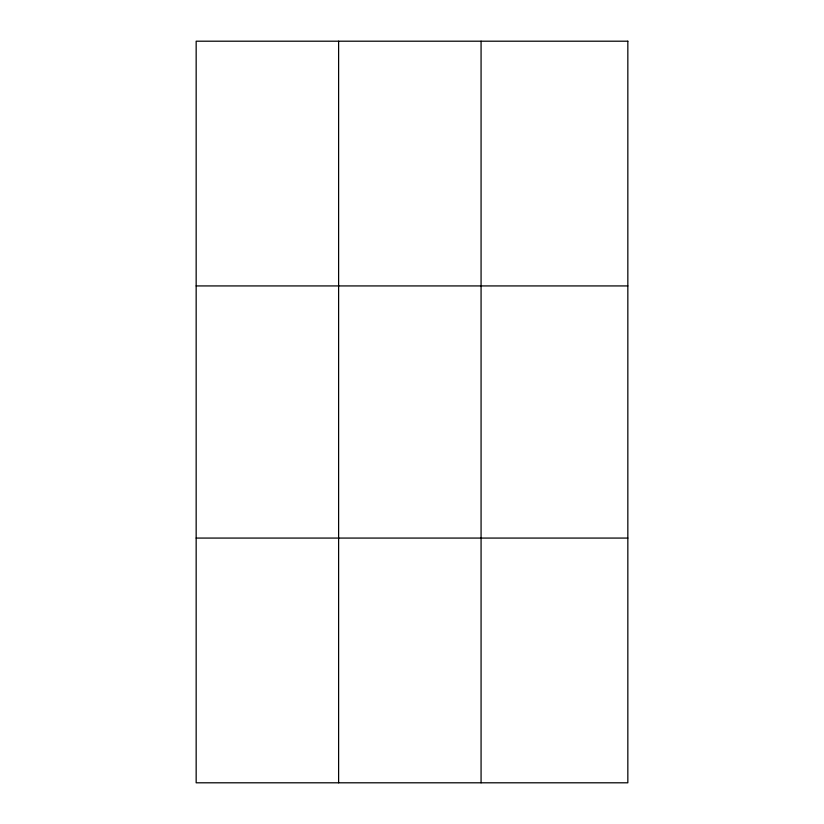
<?xml version="1.0" encoding="UTF-8"?>
<svg xmlns="http://www.w3.org/2000/svg" width="824" height="824" viewBox="0 0 824 824"><rect width="100%" height="100%" fill="white"/><g stroke="black" fill="none" stroke-linecap="round" stroke-linejoin="round"><path stroke-width="1.24" d="M338.613 782.8L338.613 41.2M481.072 782.8L481.072 41.2M196.163 285.928L627.837 285.928M196.163 538.072L627.837 538.072M627.837 41.2L627.837 782.8L196.163 782.8L196.163 41.2L627.837 41.2"/></g></svg>
